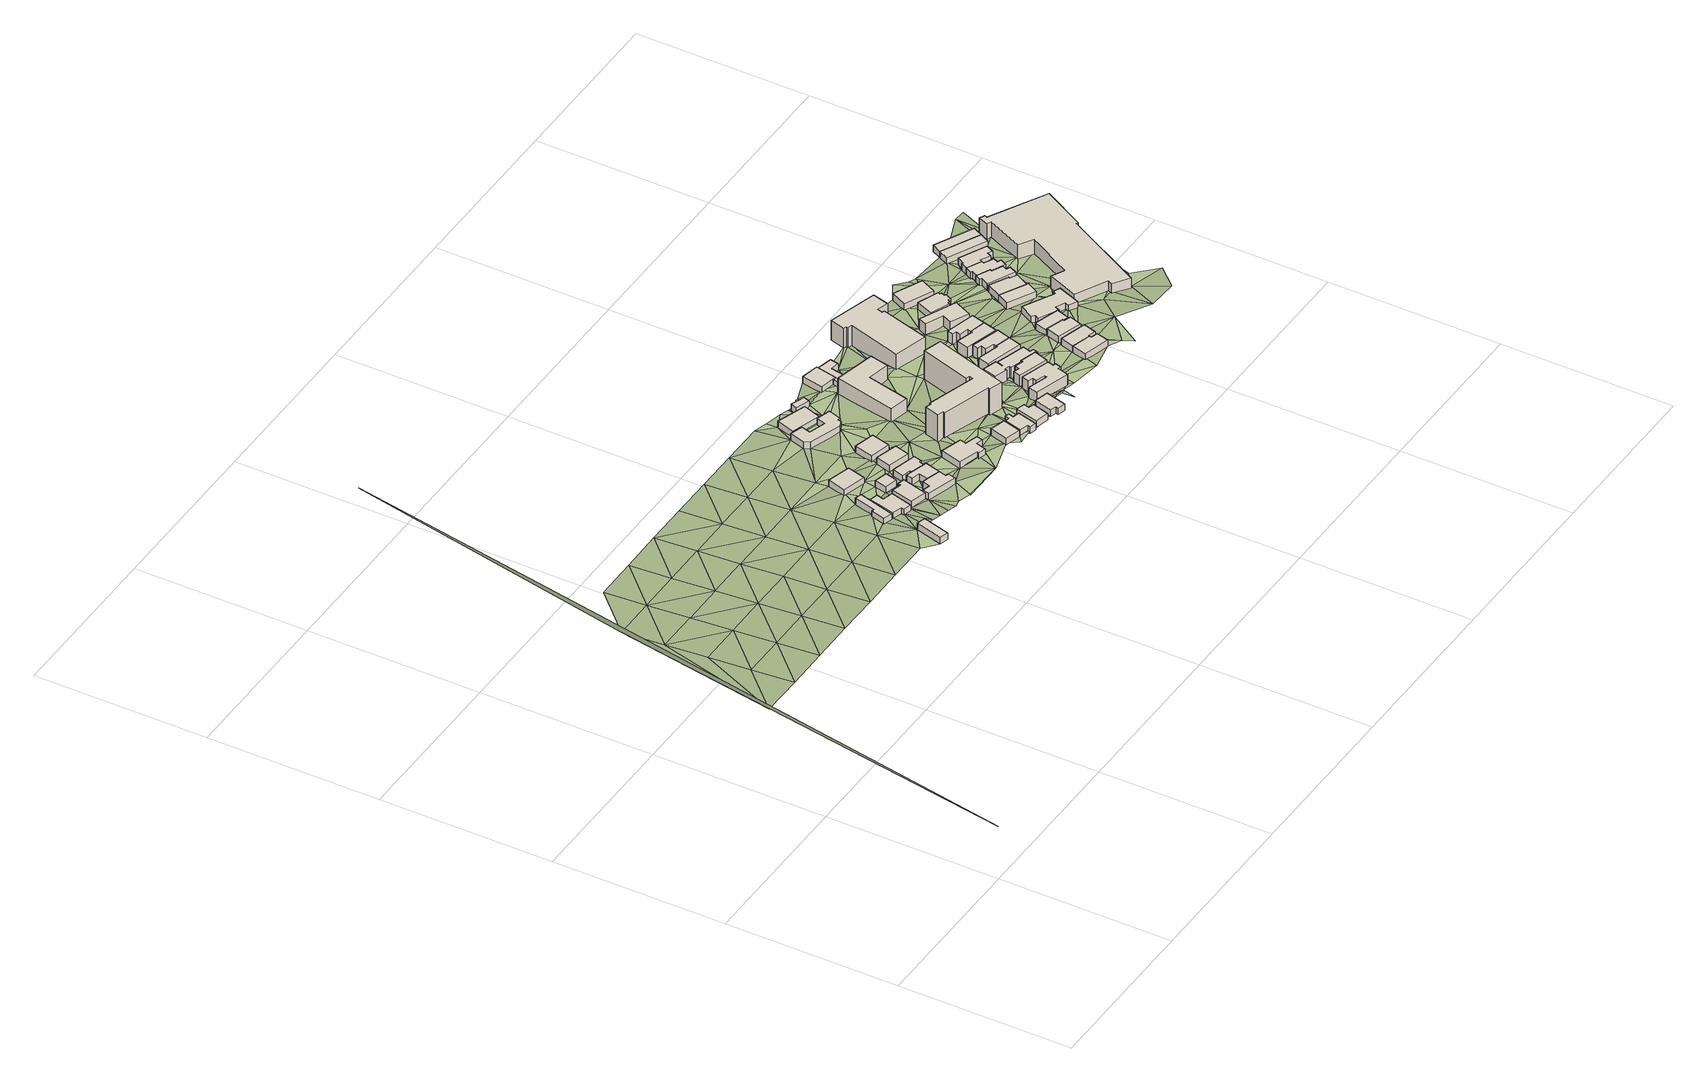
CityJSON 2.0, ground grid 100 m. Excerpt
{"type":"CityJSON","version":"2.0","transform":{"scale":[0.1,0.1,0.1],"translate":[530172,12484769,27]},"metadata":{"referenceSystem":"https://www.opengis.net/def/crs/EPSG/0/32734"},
"CityObjects":{
"building1":{"type":"Building","attributes":{"address":"9 Chamberlain Street Woodstock Cape Town","building":"house","building:levels":1,"building_height":4.1,"plus_code":"4FRW3F83+5FM","ground_height":44.56,"roof_height":48.66},"geometry":[{"type":"Solid","lod":"1","boundaries":[[[[0,1,2,3]],[[1,4,5,2]],[[4,6,7,5]],[[6,0,3,7]],[[3,2,5,7]],[[6,4,1,0]]]]}]},
"building2":{"type":"Building","attributes":{"address":"8 Chamberlain Street Woodstock Cape Town","building":"house","building:levels":1,"building_height":4.1,"plus_code":"4FRW3F83+8GJ","ground_height":41.15,"roof_height":45.25},"geometry":[{"type":"Solid","lod":"1","boundaries":[[[[8,9,10,11]],[[9,12,13,10]],[[12,14,15,13]],[[14,16,17,15]],[[16,18,19,17]],[[18,8,11,19]],[[11,10,13,15,17,19]],[[18,16,14,12,9,8]]]]}]},
"building3":{"type":"Building","attributes":{"address":"6 Chamberlain Street Salt River Cape Town","building":"house","building:levels":1,"building_height":4.1,"plus_code":"4FRW3F83+7GW","ground_height":41.15,"roof_height":45.25},"geometry":[{"type":"Solid","lod":"1","boundaries":[[[[20,21,22,23]],[[21,24,25,22]],[[24,26,27,25]],[[26,28,29,27]],[[28,30,31,29]],[[30,32,33,31]],[[32,34,35,33]],[[34,20,23,35]],[[23,22,25,27,29,31,33,35]],[[34,32,30,28,26,24,21,20]]]]}]},
"building4":{"type":"Building","attributes":{"address":"4 Chamberlain Street Salt River Cape Town","building":"house","building:levels":1,"building_height":4.1,"plus_code":"4FRW3F83+7HM","ground_height":42.84,"roof_height":46.94},"geometry":[{"type":"Solid","lod":"1","boundaries":[[[[36,37,38,39]],[[37,40,41,38]],[[40,42,43,41]],[[42,44,45,43]],[[44,46,47,45]],[[46,36,39,47]],[[39,38,41,43,45,47]],[[46,44,42,40,37,36]]]]}]},
"building5":{"type":"Building","attributes":{"address":"3 Salisbury Street Woodstock Cape Town","building":"house","building:levels":1,"building_height":4.1,"plus_code":"4FRW3F83+CH2","ground_height":39.35,"roof_height":43.45},"geometry":[{"type":"Solid","lod":"1","boundaries":[[[[48,49,50,51]],[[49,52,53,50]],[[52,54,55,53]],[[54,48,51,55]],[[51,50,53,55]],[[54,52,49,48]]]]}]},
"building6":{"type":"Building","attributes":{"building":"garage","building:levels":1,"building_height":4.1,"plus_code":"4FRW3F83+8HQ","ground_height":41.15,"roof_height":45.25},"geometry":[{"type":"Solid","lod":"1","boundaries":[[[[56,57,58,59]],[[57,60,61,58]],[[60,62,63,61]],[[62,56,59,63]],[[59,58,61,63]],[[62,60,57,56]]]]}]},
"building7":{"type":"Building","attributes":{"address":"18 The Avenue Salt River Cape Town","building":"house","building:levels":1,"building_height":4.1,"plus_code":"4FRW3F83+6JV","ground_height":42.87,"roof_height":46.97},"geometry":[{"type":"Solid","lod":"1","boundaries":[[[[64,65,66,67]],[[65,68,69,66]],[[68,70,71,69]],[[70,72,73,71]],[[72,74,75,73]],[[74,76,77,75]],[[76,78,79,77]],[[78,80,81,79]],[[80,64,67,81]],[[67,66,69,71,73,75,77,79,81]],[[80,78,76,74,72,70,68,65,64]]]]}]},
"building8":{"type":"Building","attributes":{"address":"16 The Avenue Salt River Cape Town","building":"house","building:levels":1,"building_height":4.1,"plus_code":"4FRW3F83+7MC","ground_height":42.87,"roof_height":46.97},"geometry":[{"type":"Solid","lod":"1","boundaries":[[[[64,82,83,67]],[[82,84,85,83]],[[84,86,87,85]],[[86,88,89,87]],[[88,90,91,89]],[[90,65,66,91]],[[65,64,67,66]],[[67,83,85,87,89,91,66]],[[65,90,88,86,84,82,64]]]]}]},
"building9":{"type":"Building","attributes":{"address":"14 The Avenue Salt River Cape Town","building":"house","building:levels":1,"building_height":4.1,"plus_code":"4FRW3F83+8M6","ground_height":41.22,"roof_height":45.32},"geometry":[{"type":"Solid","lod":"1","boundaries":[[[[92,93,94,95]],[[93,96,97,94]],[[96,98,99,97]],[[98,100,101,99]],[[100,102,103,101]],[[102,104,105,103]],[[104,106,107,105]],[[106,92,95,107]],[[95,94,97,99,101,103,105,107]],[[106,104,102,100,98,96,93,92]]]]}]},
"building10":{"type":"Building","attributes":{"building":"house","building:levels":1,"building_height":4.1,"plus_code":"4FRW3F83+9M3","ground_height":41.22,"roof_height":45.32},"geometry":[{"type":"Solid","lod":"1","boundaries":[[[[108,109,110,111]],[[109,112,113,110]],[[112,114,115,113]],[[114,108,111,115]],[[111,110,113,115]],[[114,112,109,108]]]]}]},
"building11":{"type":"Building","attributes":{"address":"1 Salisbury Street Woodstock Cape Town","building":"house","building:levels":1,"building_height":4.1,"plus_code":"4FRW3F83+CM5","ground_height":39.51,"roof_height":43.61},"geometry":[{"type":"Solid","lod":"1","boundaries":[[[[116,117,118,119]],[[117,120,121,118]],[[120,122,123,121]],[[122,116,119,123]],[[119,118,121,123]],[[122,120,117,116]]]]}]},
"building12":{"type":"Building","attributes":{"address":"19 The Avenue Salt River Cape Town","building":"house","building:levels":1,"building_height":4.1,"plus_code":"4FRW3F83+7Q2","ground_height":42.57,"roof_height":46.67},"geometry":[{"type":"Solid","lod":"1","boundaries":[[[[124,125,126,127]],[[125,128,129,126]],[[128,130,131,129]],[[130,132,133,131]],[[132,134,135,133]],[[134,136,137,135]],[[136,138,139,137]],[[138,140,141,139]],[[140,142,143,141]],[[142,124,127,143]],[[127,126,129,131,133,135,137,139,141,143]],[[142,140,138,136,134,132,130,128,125,124]]]]}]},
"building13":{"type":"Building","attributes":{"address":"9 Vine Road Woodstock Cape Town","building":"house","building:levels":1,"building_height":4.1,"plus_code":"4FRW3F83+GMF","ground_height":37.76,"roof_height":41.86},"geometry":[{"type":"Solid","lod":"1","boundaries":[[[[144,145,146,147]],[[145,148,149,146]],[[148,150,151,149]],[[150,152,153,151]],[[152,154,155,153]],[[154,156,157,155]],[[156,158,159,157]],[[158,160,161,159]],[[160,162,163,161]],[[162,164,165,163]],[[164,166,167,165]],[[166,144,147,167]],[[147,146,149,151,153,155,157,159,161,163,165,167]],[[166,164,162,160,158,156,154,152,150,148,145,144]]]]}]},
"building14":{"type":"Building","attributes":{"address":"7 Vine Road Woodstock Cape Town","building":"house","building:levels":1,"building_height":4.1,"plus_code":"4FRW3F83+HP6","ground_height":35.91,"roof_height":40.01},"geometry":[{"type":"Solid","lod":"1","boundaries":[[[[168,169,170,171]],[[169,172,173,170]],[[172,174,175,173]],[[174,168,171,175]],[[171,170,173,175]],[[174,172,169,168]]]]}]},
"building15":{"type":"Building","attributes":{"address":"10 Upper Chamberlain Street Salt River Cape Town","building":"house","building:levels":1,"building_height":4.1,"plus_code":"4FRW3F83+6V6","ground_height":42.57,"roof_height":46.67},"geometry":[{"type":"Solid","lod":"1","boundaries":[[[[176,177,178,179]],[[177,180,181,178]],[[180,182,183,181]],[[182,176,179,183]],[[179,178,181,183]],[[182,180,177,176]]]]}]},
"building16":{"type":"Building","attributes":{"building":"yes","building:levels":1,"building_height":4.1,"plus_code":"4FRW3F83+HQJ","ground_height":36.35,"roof_height":40.45},"geometry":[{"type":"Solid","lod":"1","boundaries":[[[[184,185,186,187]],[[185,188,189,186]],[[188,190,191,189]],[[190,184,187,191]],[[187,186,189,191]],[[190,188,185,184]]]]}]},
"building17":{"type":"Building","attributes":{"address":"8 Upper Chamberlain Street Salt River Cape Town","building":"house","building:levels":1,"building_height":4.1,"plus_code":"4FRW3F83+6W2","ground_height":41.92,"roof_height":46.02},"geometry":[{"type":"Solid","lod":"1","boundaries":[[[[192,193,194,195]],[[193,196,197,194]],[[196,198,199,197]],[[198,200,201,199]],[[200,202,203,201]],[[202,204,205,203]],[[204,206,207,205]],[[206,208,209,207]],[[208,210,211,209]],[[210,192,195,211]],[[195,194,197,199,201,203,205,207,209,211]],[[210,208,206,204,202,200,198,196,193,192]]]]}]},
"building18":{"type":"Building","attributes":{"address":"6 Upper Chamberlain Street Salt River Cape Town","building":"house","building:levels":1,"building_height":4.1,"plus_code":"4FRW3F83+5WX","ground_height":41.92,"roof_height":46.02},"geometry":[{"type":"Solid","lod":"1","boundaries":[[[[212,213,214,215]],[[213,216,217,214]],[[216,218,219,217]],[[218,220,221,219]],[[220,222,223,221]],[[222,212,215,223]],[[215,214,217,219,221,223]],[[222,220,218,216,213,212]]]]}]},
"building19":{"type":"Building","attributes":{"address":"Oakwood","building":"apartments","building:levels":6,"building:flats":"40","building_height":18.1,"plus_code":"4FRW3F83+9XM","ground_height":39.1,"roof_height":57.2},"geometry":[{"type":"Solid","lod":"1","boundaries":[[[[224,225,226,227]],[[225,228,229,226]],[[228,230,231,229]],[[230,232,233,231]],[[232,234,235,233]],[[234,236,237,235]],[[236,238,239,237]],[[238,240,241,239]],[[240,242,243,241]],[[242,244,245,243]],[[244,246,247,245]],[[246,248,249,247]],[[248,250,251,249]],[[250,224,227,251]],[[227,226,229,231,233,235,237,239,241,243,245,247,249,251]],[[250,248,246,244,242,240,238,236,234,232,230,228,225,224]]]]}]},
"building20":{"type":"Building","attributes":{"address":"Rosewood","building":"apartments","building:levels":3,"building:flats":"9","building_height":9.7,"plus_code":"4FRW3F83+FR5","ground_height":37.23,"roof_height":46.93},"geometry":[{"type":"Solid","lod":"1","boundaries":[[[[252,253,254,255]],[[253,256,257,254]],[[256,258,259,257]],[[258,260,261,259]],[[260,262,263,261]],[[262,252,255,263]],[[255,254,257,259,261,263]],[[262,260,258,256,253,252]]]]}]},
"building21":{"type":"Building","attributes":{"address":"4 Upper Chamberlain Street Salt River Cape Town","building":"house","building:levels":1,"building_height":4.1,"plus_code":"4FRW3F83+5XQ","ground_height":42.93,"roof_height":47.03},"geometry":[{"type":"Solid","lod":"1","boundaries":[[[[264,265,266,267]],[[265,268,269,266]],[[268,270,271,269]],[[270,272,273,271]],[[272,274,275,273]],[[274,264,267,275]],[[267,266,269,271,273,275]],[[274,272,270,268,265,264]]]]}]},
"building22":{"type":"Building","attributes":{"building":"house","building:levels":1,"building_height":4.1,"plus_code":"4FRW3F83+HVR","ground_height":35.91,"roof_height":40.01},"geometry":[{"type":"Solid","lod":"1","boundaries":[[[[276,277,278,279]],[[277,280,281,278]],[[280,282,283,281]],[[282,284,285,283]],[[284,286,287,285]],[[286,276,279,287]],[[279,278,281,283,285,287]],[[286,284,282,280,277,276]]]]}]},
"building23":{"type":"Building","attributes":{"building":"garage","building:levels":1,"building_height":4.1,"plus_code":"4FRW3F83+HVH","ground_height":35.42,"roof_height":39.52},"geometry":[{"type":"Solid","lod":"1","boundaries":[[[[288,289,290,291]],[[289,292,293,290]],[[292,294,295,293]],[[294,296,297,295]],[[296,298,299,297]],[[298,300,301,299]],[[300,302,303,301]],[[302,288,291,303]],[[291,290,293,295,297,299,301,303]],[[302,300,298,296,294,292,289,288]]]]}]},
"building24":{"type":"Building","attributes":{"address":"36 Hares Avenue Salt River Cape Town","building":"house","building:levels":2,"building_height":6.9,"plus_code":"4FRW3F84+63G","ground_height":40.76,"roof_height":47.66},"geometry":[{"type":"Solid","lod":"1","boundaries":[[[[304,305,306,307]],[[305,308,309,306]],[[308,310,311,309]],[[310,312,313,311]],[[312,314,315,313]],[[314,316,317,315]],[[316,318,319,317]],[[318,320,321,319]],[[320,322,323,321]],[[322,324,325,323]],[[324,326,327,325]],[[326,328,329,327]],[[328,330,331,329]],[[330,304,307,331]],[[307,306,309,311,313,315,317,319,321,323,325,327,329,331]],[[330,328,326,324,322,320,318,316,314,312,310,308,305,304]]]]}]},
"building25":{"type":"Building","attributes":{"address":"34 Hares Avenue Salt River Cape Town","building":"house","building:levels":2,"building_height":6.9,"plus_code":"4FRW3F84+738","ground_height":40.76,"roof_height":47.66},"geometry":[{"type":"Solid","lod":"1","boundaries":[[[[332,333,334,335]],[[333,336,337,334]],[[336,338,339,337]],[[338,340,341,339]],[[340,342,343,341]],[[342,344,345,343]],[[344,346,347,345]],[[346,332,335,347]],[[335,334,337,339,341,343,345,347]],[[346,344,342,340,338,336,333,332]]]]}]},
"building26":{"type":"Building","attributes":{"address":"32 Hares Avenue Salt River Cape Town","building":"house","building:levels":2,"building_height":6.9,"plus_code":"4FRW3F84+73W","ground_height":39.78,"roof_height":46.68},"geometry":[{"type":"Solid","lod":"1","boundaries":[[[[348,349,350,351]],[[349,352,353,350]],[[352,354,355,353]],[[354,356,357,355]],[[356,358,359,357]],[[358,360,361,359]],[[360,362,363,361]],[[362,364,365,363]],[[364,366,367,365]],[[366,368,369,367]],[[368,370,371,369]],[[370,372,373,371]],[[372,374,375,373]],[[374,376,377,375]],[[376,378,379,377]],[[378,348,351,379]],[[351,350,353,355,357,359,361,363,365,367,369,371,373,375,377,379]],[[378,376,374,372,370,368,366,364,362,360,358,356,354,352,349,348]]]]}]},
"building27":{"type":"Building","attributes":{"address":"30 Hares Avenue Salt River Cape Town","building":"house","building:levels":2,"building_height":6.9,"plus_code":"4FRW3F84+83Q","ground_height":39.64,"roof_height":46.54},"geometry":[{"type":"Solid","lod":"1","boundaries":[[[[380,381,382,383]],[[381,384,385,382]],[[384,386,387,385]],[[386,388,389,387]],[[388,390,391,389]],[[390,380,383,391]],[[383,382,385,387,389,391]],[[390,388,386,384,381,380]]]]}]},
"building28":{"type":"Building","attributes":{"address":"Beechwood","building":"apartments","building:levels":4,"building:flats":"48","building_height":12.5,"plus_code":"4FRW3F84+G2G","ground_height":35.02,"roof_height":47.52},"geometry":[{"type":"Solid","lod":"1","boundaries":[[[[392,393,394,395]],[[393,396,397,394]],[[396,398,399,397]],[[398,400,401,399]],[[400,402,403,401]],[[402,404,405,403]],[[404,406,407,405]],[[406,408,409,407]],[[408,410,411,409]],[[410,412,413,411]],[[412,414,415,413]],[[414,392,395,415]],[[395,394,397,399,401,403,405,407,409,411,413,415]],[[414,412,410,408,406,404,402,400,398,396,393,392]]]]}]},
"building29":{"type":"Building","attributes":{"address":"28 Hares Avenue Salt River Cape Town","building":"house","building:levels":2,"building_height":6.9,"plus_code":"4FRW3F84+947","ground_height":39.64,"roof_height":46.54},"geometry":[{"type":"Solid","lod":"1","boundaries":[[[[380,416,417,383]],[[416,418,419,417]],[[418,420,421,419]],[[420,422,423,421]],[[422,424,425,423]],[[424,426,427,425]],[[426,381,382,427]],[[381,380,383,382]],[[383,417,419,421,423,425,427,382]],[[381,426,424,422,420,418,416,380]]]]}]},
"building30":{"type":"Building","attributes":{"address":"26 Hares Avenue Salt River Cape Town","building":"house","building:levels":2,"building_height":6.9,"plus_code":"4FRW3F84+94W","ground_height":38.38,"roof_height":45.28},"geometry":[{"type":"Solid","lod":"1","boundaries":[[[[428,429,430,431]],[[429,432,433,430]],[[432,434,435,433]],[[434,436,437,435]],[[436,438,439,437]],[[438,428,431,439]],[[431,430,433,435,437,439]],[[438,436,434,432,429,428]]]]}]},
"building31":{"type":"Building","attributes":{"address":"24 Hares Avenue Salt River Cape Town","building":"house","building:levels":2,"building_height":6.9,"plus_code":"4FRW3F84+C4H","ground_height":38.38,"roof_height":45.28},"geometry":[{"type":"Solid","lod":"1","boundaries":[[[[428,440,441,431]],[[440,442,443,441]],[[442,444,445,443]],[[444,446,447,445]],[[446,448,449,447]],[[448,450,451,449]],[[450,429,430,451]],[[429,428,431,430]],[[431,441,443,445,447,449,451,430]],[[429,450,448,446,444,442,440,428]]]]}]},
"building32":{"type":"Building","attributes":{"address":"35 Hares Avenue Salt River Cape Town","building":"house","building:levels":1,"building_height":4.1,"plus_code":"4FRW3F84+664","ground_height":39.85,"roof_height":43.95},"geometry":[{"type":"Solid","lod":"1","boundaries":[[[[452,453,454,455]],[[453,456,457,454]],[[456,458,459,457]],[[458,460,461,459]],[[460,462,463,461]],[[462,452,455,463]],[[455,454,457,459,461,463]],[[462,460,458,456,453,452]]]]}]},
"building33":{"type":"Building","attributes":{"address":"33 Hares Avenue Salt River Cape Town","building":"house","building:levels":1,"building_height":4.1,"plus_code":"4FRW3F84+66Q","ground_height":39.85,"roof_height":43.95},"geometry":[{"type":"Solid","lod":"1","boundaries":[[[[453,452,455,454]],[[452,464,465,455]],[[464,466,467,465]],[[466,468,469,467]],[[468,470,471,469]],[[470,453,454,471]],[[454,455,465,467,469,471]],[[470,468,466,464,452,453]]]]}]},
"building34":{"type":"Building","attributes":{"address":"22 Hares Avenue Salt River Cape Town","building":"house","building:levels":2,"building_height":6.9,"plus_code":"4FRW3F84+F58","ground_height":36.74,"roof_height":43.64},"geometry":[{"type":"Solid","lod":"1","boundaries":[[[[472,473,474,475]],[[473,476,477,474]],[[476,478,479,477]],[[478,480,481,479]],[[480,482,483,481]],[[482,472,475,483]],[[475,474,477,479,481,483]],[[482,480,478,476,473,472]]]]}]},
"building35":{"type":"Building","attributes":{"address":"31 Hares Avenue Salt River Cape Town","building":"house","building:levels":1,"building_height":4.1,"plus_code":"4FRW3F84+776","ground_height":39.85,"roof_height":43.95},"geometry":[{"type":"Solid","lod":"1","boundaries":[[[[484,485,486,487]],[[485,488,489,486]],[[488,490,491,489]],[[490,492,493,491]],[[492,494,495,493]],[[494,484,487,495]],[[487,486,489,491,493,495]],[[494,492,490,488,485,484]]]]}]},
"building36":{"type":"Building","attributes":{"address":"29 Hares Avenue Salt River Cape Town","building":"house","building:levels":1,"building_height":4.1,"plus_code":"4FRW3F84+873","ground_height":38.68,"roof_height":42.78},"geometry":[{"type":"Solid","lod":"1","boundaries":[[[[496,497,498,499]],[[497,500,501,498]],[[500,502,503,501]],[[502,504,505,503]],[[504,506,507,505]],[[506,496,499,507]],[[499,498,501,503,505,507]],[[506,504,502,500,497,496]]]]}]},
"building37":{"type":"Building","attributes":{"address":"20 Hares Avenue Salt River Cape Town","building":"house","building:levels":1,"building_height":4.1,"plus_code":"4FRW3F84+G66","ground_height":37.41,"roof_height":41.51},"geometry":[{"type":"Solid","lod":"1","boundaries":[[[[508,509,510,511]],[[509,512,513,510]],[[512,514,515,513]],[[514,516,517,515]],[[516,518,519,517]],[[518,520,521,519]],[[520,522,523,521]],[[522,524,525,523]],[[524,526,527,525]],[[526,528,529,527]],[[528,530,531,529]],[[530,508,511,531]],[[511,510,513,515,517,519,521,523,525,527,529,531]],[[530,528,526,524,522,520,518,516,514,512,509,508]]]]}]},
"building38":{"type":"Building","attributes":{"address":"19 Hares Avenue Salt River Cape Town","building":"house","building:levels":1,"building_height":4.1,"plus_code":"4FRW3F84+H67","ground_height":36.09,"roof_height":40.19},"geometry":[{"type":"Solid","lod":"1","boundaries":[[[[532,533,534,535]],[[533,536,537,534]],[[536,538,539,537]],[[538,532,535,539]],[[535,534,537,539]],[[538,536,533,532]]]]}]},
"building39":{"type":"Building","attributes":{"address":"27B Hares Avenue Salt River Cape Town","building":"commercial","building:levels":1,"building_height":4.1,"plus_code":"4FRW3F84+88M","ground_height":37.79,"roof_height":41.89},"geometry":[{"type":"Solid","lod":"1","boundaries":[[[[540,541,542,543]],[[541,544,545,542]],[[544,546,547,545]],[[546,548,549,547]],[[548,550,551,549]],[[550,552,553,551]],[[552,554,555,553]],[[554,556,557,555]],[[556,558,559,557]],[[558,560,561,559]],[[560,562,563,561]],[[562,540,543,563]],[[543,542,545,547,549,551,553,555,557,559,561,563]],[[562,560,558,556,554,552,550,548,546,544,541,540]]]]}]},
"building40":{"type":"Building","attributes":{"address":"27A Hares Avenue Salt River Cape Town","building":"house","building:levels":1,"building_height":4.1,"plus_code":"4FRW3F84+98V","ground_height":36.45,"roof_height":40.55},"geometry":[{"type":"Solid","lod":"1","boundaries":[[[[564,565,566,567]],[[565,568,569,566]],[[568,570,571,569]],[[570,572,573,571]],[[572,564,567,573]],[[567,566,569,571,573]],[[572,570,568,565,564]]]]}]},
"building41":{"type":"Building","attributes":{"address":"27 Hares Avenue Salt River Cape Town","building":"house","building:levels":1,"building_height":4.1,"plus_code":"4FRW3F84+C8G","ground_height":36.45,"roof_height":40.55},"geometry":[{"type":"Solid","lod":"1","boundaries":[[[[564,572,573,567]],[[572,574,575,573]],[[574,576,577,575]],[[576,578,579,577]],[[578,580,581,579]],[[580,564,567,581]],[[567,573,575,577,579,581]],[[580,578,576,574,572,564]]]]}]},
"building42":{"type":"Building","attributes":{"address":"25 Hares Avenue Salt River Cape Town","building":"house","building:levels":1,"building_height":4.1,"plus_code":"4FRW3F84+F92","ground_height":36.35,"roof_height":40.45},"geometry":[{"type":"Solid","lod":"1","boundaries":[[[[582,583,584,585]],[[583,586,587,584]],[[586,588,589,587]],[[588,590,591,589]],[[590,592,593,591]],[[592,594,595,593]],[[594,596,597,595]],[[596,598,599,597]],[[598,600,601,599]],[[600,602,603,601]],[[602,582,585,603]],[[585,584,587,589,591,593,595,597,599,601,603]],[[602,600,598,596,594,592,590,588,586,583,582]]]]}]},
"building43":{"type":"Building","attributes":{"address":"23 Hares Avenue Salt River Cape Town","building":"house","building:levels":1,"building_height":4.1,"plus_code":"4FRW3F84+F9V","ground_height":35.46,"roof_height":39.56},"geometry":[{"type":"Solid","lod":"1","boundaries":[[[[604,605,606,607]],[[605,608,609,606]],[[608,610,611,609]],[[610,612,613,611]],[[612,614,615,613]],[[614,616,617,615]],[[616,618,619,617]],[[618,620,621,619]],[[620,622,623,621]],[[622,624,625,623]],[[624,604,607,625]],[[607,606,609,611,613,615,617,619,621,623,625]],[[624,622,620,618,616,614,612,610,608,605,604]]]]}]},
"building44":{"type":"Building","attributes":{"address":"21 Hares Avenue Salt River Cape Town","building":"house","building:levels":1,"building_height":4.1,"plus_code":"4FRW3F84+G9H","ground_height":35.46,"roof_height":39.56},"geometry":[{"type":"Solid","lod":"1","boundaries":[[[[620,618,619,621]],[[618,626,627,619]],[[626,628,629,627]],[[628,630,631,629]],[[630,632,633,631]],[[632,634,635,633]],[[634,636,637,635]],[[636,638,639,637]],[[638,640,641,639]],[[640,620,621,641]],[[621,619,627,629,631,633,635,637,639,641]],[[640,638,636,634,632,630,628,626,618,620]]]]}]},
"building45":{"type":"Building","attributes":{"address":"19B Hares Avenue Salt River Cape Town","building":"house","building:levels":1,"building_height":4.1,"plus_code":"4FRW3F84+HC3","ground_height":34.45,"roof_height":38.55},"geometry":[{"type":"Solid","lod":"1","boundaries":[[[[642,643,644,645]],[[643,646,647,644]],[[646,648,649,647]],[[648,642,645,649]],[[645,644,647,649]],[[648,646,643,642]]]]}]},
"building46":{"type":"Building","attributes":{"address":"19A Hares Avenue Salt River Cape Town","building":"house","building:levels":1,"building_height":4.1,"plus_code":"4FRW3F84+HCG","ground_height":34.45,"roof_height":38.55},"geometry":[{"type":"Solid","lod":"1","boundaries":[[[[642,650,651,645]],[[650,652,653,651]],[[652,643,644,653]],[[643,642,645,644]],[[645,651,653,644]],[[643,652,650,642]]]]}]},
"building47":{"type":"Building","attributes":{"address":"Queens Park Studios 24 Queens Park Road Salt River Cape Town","building":"industrial","building:levels":3,"building_height":9.7,"plus_code":"4FRW3F84+9GC","ground_height":34.61,"roof_height":44.31},"geometry":[{"type":"Solid","lod":"1","boundaries":[[[[654,655,656,657]],[[655,658,659,656]],[[658,660,661,659]],[[660,662,663,661]],[[662,664,665,663]],[[664,666,667,665]],[[666,668,669,667]],[[668,670,671,669]],[[670,672,673,671]],[[672,674,675,673]],[[674,676,677,675]],[[676,678,679,677]],[[678,680,681,679]],[[680,682,683,681]],[[682,684,685,683]],[[684,654,657,685]],[[657,656,659,661,663,665,667,669,671,673,675,677,679,681,683,685]],[[684,682,680,678,676,674,672,670,668,666,664,662,660,658,655,654]]]]}]},
"terrain1":{"type":"TINRelief","geometry":[{"type":"CompositeSurface","lod":"1","boundaries":[[[686,687,688]],[[687,686,689]],[[690,687,689]],[[690,691,687]],[[692,686,688]],[[693,691,694]],[[692,688,695]],[[696,689,686]],[[689,696,690]],[[686,692,696]],[[691,690,697]],[[690,696,698]],[[692,695,699]],[[690,698,697]],[[699,695,700]],[[696,692,701]],[[702,691,697]],[[701,698,696]],[[699,701,692]],[[703,697,698]],[[703,698,701]],[[704,699,700]],[[702,697,705]],[[703,706,697]],[[704,700,707]],[[708,701,699]],[[705,697,706]],[[704,708,699]],[[709,703,701]],[[709,701,708]],[[710,706,703]],[[704,707,711]],[[703,709,710]],[[712,705,706]],[[711,707,713]],[[708,704,714]],[[712,706,710]],[[708,714,709]],[[711,714,704]],[[709,715,710]],[[715,709,714]],[[716,711,713]],[[710,717,712]],[[717,710,715]],[[716,713,718]],[[719,714,711]],[[720,712,717]],[[716,719,711]],[[715,714,721]],[[718,4,1]],[[718,1,716]],[[721,714,719]],[[722,717,715]],[[723,716,1]],[[716,724,719]],[[722,715,721]],[[723,724,716]],[[720,717,725]],[[723,1,726]],[[727,1,0]],[[727,726,1]],[[719,724,12]],[[725,717,722]],[[0,728,727]],[[729,721,719]],[[726,727,730]],[[724,731,12]],[[726,730,26]],[[727,732,730]],[[727,728,733]],[[733,728,734]],[[719,12,729]],[[726,26,9]],[[734,46,733]],[[74,46,734]],[[74,734,735]],[[9,26,24]],[[736,722,721]],[[46,737,733]],[[738,12,9]],[[729,52,721]],[[12,738,729]],[[24,739,737]],[[9,24,738]],[[46,44,737]],[[740,721,52]],[[74,735,741]],[[24,737,44]],[[74,36,46]],[[44,57,24]],[[742,74,741]],[[736,721,740]],[[24,56,738]],[[725,722,743]],[[36,74,72]],[[56,24,57]],[[744,729,738]],[[57,44,40]],[[42,40,44]],[[36,72,745]],[[738,56,744]],[[742,746,74]],[[747,57,40]],[[68,72,70]],[[743,722,736]],[[745,72,88]],[[68,88,72]],[[40,745,747]],[[746,742,748]],[[740,52,749]],[[56,750,744]],[[747,745,86]],[[745,88,86]],[[68,90,88]],[[751,747,86]],[[90,68,65]],[[750,747,100]],[[100,747,751]],[[751,86,752]],[[750,753,744]],[[748,754,755]],[[86,84,752]],[[756,740,749]],[[156,736,740]],[[749,744,109]],[[750,100,112]],[[80,78,64]],[[755,746,748]],[[112,753,750]],[[109,744,753]],[[757,78,746]],[[64,78,757]],[[753,112,109]],[[158,740,756]],[[100,98,112]],[[758,749,109]],[[154,743,736]],[[158,156,740]],[[758,756,749]],[[757,82,64]],[[746,755,757]],[[82,759,760]],[[114,112,98]],[[154,736,156]],[[82,761,759]],[[109,762,758]],[[82,757,761]],[[117,756,758]],[[759,761,98]],[[763,757,755]],[[764,743,154]],[[762,765,758]],[[766,757,763]],[[98,767,114]],[[768,756,117]],[[768,158,756]],[[767,98,761]],[[763,755,769]],[[114,767,762]],[[767,765,762]],[[154,152,770]],[[769,755,771]],[[768,117,772]],[[765,767,772]],[[154,770,169]],[[169,764,154]],[[767,761,773]],[[773,761,774]],[[150,775,152]],[[136,776,769]],[[764,169,777]],[[774,778,138]],[[779,770,152]],[[136,769,771]],[[768,772,780]],[[781,152,775]],[[782,773,774]],[[773,783,767]],[[772,767,784]],[[779,152,781]],[[768,780,785]],[[777,169,786]],[[782,787,773]],[[138,136,180]],[[780,772,784]],[[774,138,788]],[[136,771,180]],[[785,780,789]],[[782,774,788]],[[790,785,789]],[[783,784,767]],[[786,169,188]],[[791,792,771]],[[781,793,779]],[[780,784,789]],[[188,169,794]],[[180,788,138]],[[795,796,783]],[[793,797,779]],[[783,796,784]],[[794,779,797]],[[798,786,188]],[[799,792,791]],[[798,188,185]],[[177,788,180]],[[792,799,800]],[[177,792,800]],[[794,797,801]],[[801,188,794]],[[802,782,788]],[[803,784,796]],[[799,804,800]],[[798,185,805]],[[789,806,793]],[[800,807,177]],[[789,784,806]],[[177,808,788]],[[793,806,797]],[[809,803,796]],[[185,184,805]],[[177,807,808]],[[806,801,797]],[[807,810,808]],[[788,808,811]],[[809,796,812]],[[813,805,184]],[[813,814,805]],[[815,816,817]],[[788,811,802]],[[801,818,184]],[[817,816,819]],[[196,820,815]],[[808,196,811]],[[813,184,818]],[[815,817,218]],[[796,821,812]],[[218,196,815]],[[801,806,818]],[[811,196,822]],[[218,822,196]],[[284,813,818]],[[823,819,824]],[[809,224,803]],[[822,218,216]],[[824,270,268]],[[825,818,806]],[[216,826,823]],[[823,824,268]],[[827,812,821]],[[809,812,224]],[[268,216,823]],[[216,828,822]],[[803,829,830]],[[825,831,818]],[[806,832,825]],[[268,833,216]],[[828,216,834]],[[834,216,833]],[[829,803,835]],[[822,828,836]],[[268,265,833]],[[803,224,835]],[[265,264,837]],[[806,252,832]],[[828,834,316]],[[833,265,838]],[[836,366,822]],[[300,839,832]],[[836,828,344]],[[837,838,265]],[[316,344,828]],[[302,282,280]],[[318,834,322]],[[300,832,252]],[[318,316,834]],[[250,822,366]],[[837,840,838]],[[322,834,326]],[[318,322,320]],[[829,835,841]],[[252,829,841]],[[840,842,838]],[[838,843,833]],[[344,342,836]],[[250,835,224]],[[844,300,252]],[[324,322,326]],[[845,836,342]],[[844,252,841]],[[342,846,845]],[[314,344,316]],[[338,342,340]],[[843,838,847]],[[845,848,849]],[[300,850,302]],[[846,342,338]],[[845,846,848]],[[364,851,366]],[[852,250,366]],[[851,852,366]],[[841,835,853]],[[300,844,854]],[[358,855,856]],[[853,835,250]],[[333,846,338]],[[358,364,855]],[[857,843,847]],[[844,841,858]],[[857,859,843]],[[344,314,346]],[[336,333,338]],[[300,854,850]],[[250,852,860]],[[310,314,312]],[[364,390,851]],[[844,858,854]],[[314,310,346]],[[861,852,862]],[[863,857,847]],[[358,390,364]],[[862,852,864]],[[852,861,860]],[[853,250,865]],[[250,860,434]],[[865,250,434]],[[862,866,861]],[[850,854,867]],[[857,868,310]],[[864,866,862]],[[869,861,866]],[[870,860,861]],[[871,332,346]],[[358,872,390]],[[346,310,873]],[[874,866,864]],[[875,866,874]],[[863,868,857]],[[871,346,873]],[[876,872,877]],[[865,442,853]],[[444,865,434]],[[872,876,390]],[[860,870,878]],[[868,879,310]],[[871,873,876]],[[873,310,879]],[[444,434,448]],[[442,865,444]],[[390,876,873]],[[448,434,880]],[[476,853,442]],[[444,448,446]],[[853,476,881]],[[416,878,870]],[[448,880,882]],[[882,883,448]],[[884,868,863]],[[390,885,380]],[[390,873,885]],[[886,476,442]],[[887,416,380]],[[873,879,888]],[[881,410,889]],[[881,476,473]],[[416,887,878]],[[890,873,888]],[[410,881,891]],[[887,380,885]],[[442,892,886]],[[881,473,891]],[[893,878,887]],[[890,885,873]],[[894,476,886]],[[892,895,886]],[[490,890,888]],[[891,473,896]],[[506,887,885]],[[897,886,895]],[[898,452,899]],[[452,466,464]],[[509,473,512]],[[900,898,884]],[[898,466,452]],[[892,897,895]],[[473,901,512]],[[896,414,891]],[[902,893,887]],[[888,468,490]],[[898,900,466]],[[887,506,903]],[[896,473,509]],[[904,892,893]],[[903,902,887]],[[897,892,904]],[[514,512,901]],[[896,533,414]],[[903,506,905]],[[906,490,468]],[[907,466,900]],[[484,494,492]],[[908,907,900]],[[492,490,906]],[[909,910,484]],[[468,466,907]],[[905,506,504]],[[903,905,911]],[[902,904,893]],[[909,484,492]],[[514,901,518]],[[906,909,492]],[[518,516,514]],[[912,896,509]],[[907,906,468]],[[901,897,913]],[[522,518,901]],[[520,518,522]],[[504,914,905]],[[909,906,915]],[[897,904,913]],[[504,909,914]],[[509,508,912]],[[901,913,522]],[[914,909,915]],[[526,524,528]],[[508,530,528]],[[916,906,907]],[[912,508,528]],[[906,916,915]],[[917,914,915]],[[915,918,917]],[[533,919,920]],[[921,904,902]],[[524,522,922]],[[524,923,528]],[[924,913,904]],[[522,913,925]],[[923,912,528]],[[925,926,522]],[[921,902,562]],[[913,924,925]],[[912,923,919]],[[916,907,927]],[[522,926,922]],[[920,919,928]],[[524,922,923]],[[929,927,907]],[[930,916,927]],[[916,930,558]],[[928,919,931]],[[931,919,923]],[[560,921,562]],[[932,922,926]],[[578,926,925]],[[922,586,923]],[[560,933,921]],[[933,558,930]],[[934,930,927]],[[933,560,558]],[[923,586,935]],[[933,570,921]],[[927,929,936]],[[935,620,923]],[[572,570,574]],[[937,586,583]],[[926,578,938]],[[931,923,939]],[[935,586,937]],[[936,934,927]],[[574,570,933]],[[923,620,640]],[[578,576,574]],[[940,936,929]],[[578,574,938]],[[939,923,640]],[[933,941,574]],[[942,943,944]],[[929,945,940]],[[574,941,938]],[[941,933,946]],[[939,643,931]],[[938,941,947]],[[948,947,944]],[[942,944,949]],[[638,636,640]],[[944,947,949]],[[636,939,640]],[[947,941,949]],[[614,618,616]],[[618,628,626]],[[950,951,614]],[[628,618,614]],[[949,941,952]],[[953,941,946]],[[952,951,949]],[[954,940,945]],[[632,614,951]],[[939,636,955]],[[628,614,632]],[[628,632,630]],[[954,956,940]],[[952,632,951]],[[952,941,953]],[[955,636,634]],[[632,952,955]],[[632,955,634]],[[956,957,940]],[[958,955,952]],[[959,652,960]],[[955,961,962]],[[955,958,961]],[[962,961,963]],[[962,963,960]],[[964,959,960]],[[964,960,963]],[[964,963,965]],[[964,965,966]],[[967,965,968]]]}]}
},
"vertices":[
[2104,1649,176],[2055,1662,176],[2055,1662,217],[2104,1649,217],[2011,1504,176],[2011,1504,217],[2061,1490,176],[2061,1490,217],
[2092,1832,141],[2151,2044,141],[2151,2044,182],[2092,1832,182],[2112,2054,141],[2112,2054,182],[2076,1927,141],[2076,1927,182],[2063,1931,141],[2063,1931,182],[2039,1848,141],[2039,1848,182],
[2236,1914,141],[2174,1930,141],[2174,1930,182],[2236,1914,182],[2186,1972,141],[2186,1972,182],[2140,1984,141],[2140,1984,182],[2100,1832,141],[2100,1832,182],[2157,1816,141],[2157,1816,182],[2152,1799,141],[2152,1799,182],[2201,1786,141],[2201,1786,182],
[2305,1762,158],[2343,1908,158],[2343,1908,199],[2305,1762,199],[2302,1918,158],[2302,1918,199],[2298,1900,158],[2298,1900,199],[2240,1915,158],[2240,1915,199],[2207,1787,158],[2207,1787,199],
[2295,2109,124],[2324,2216,124],[2324,2216,165],[2295,2109,165],[2189,2253,124],[2189,2253,165],[2160,2146,124],[2160,2146,165],
[2284,2039,141],[2266,1969,141],[2266,1969,182],[2284,2039,182],[2341,1950,141],[2341,1950,182],[2359,2020,141],[2359,2020,182],
[2489,1787,159],[2407,1810,159],[2407,1810,200],[2489,1787,200],[2375,1818,159],[2375,1818,200],[2362,1771,159],[2362,1771,200],[2317,1783,159],[2317,1783,200],[2306,1742,159],[2306,1742,200],[2483,1693,159],[2483,1693,200],[2495,1738,159],[2495,1738,200],[2477,1743,159],[2477,1743,200],
[2513,1878,159],[2513,1878,200],[2430,1901,159],[2430,1901,200],[2381,1915,159],[2381,1915,200],[2371,1875,159],[2371,1875,200],[2420,1864,159],[2420,1864,200],
[2513,1878,142],[2525,1923,142],[2525,1923,183],[2513,1878,183],[2537,1921,142],[2537,1921,183],[2550,1968,142],[2550,1968,183],[2404,2005,142],[2404,2005,183],[2385,1938,142],[2385,1938,183],[2434,1927,142],[2434,1927,183],[2430,1901,142],[2430,1901,183],
[2576,2090,142],[2447,2126,142],[2447,2126,183],[2576,2090,183],[2423,2040,142],[2423,2040,183],[2552,2003,142],[2552,2003,183],
[2613,2245,125],[2493,2275,125],[2493,2275,166],[2613,2245,166],[2465,2164,125],[2465,2164,166],[2585,2135,125],[2585,2135,166],
[2643,1862,156],[2607,1739,156],[2607,1739,197],[2643,1862,197],[2724,1705,156],[2724,1705,197],[2720,1693,156],[2720,1693,197],[2764,1681,156],[2764,1681,197],[2782,1742,156],[2782,1742,197],[2820,1731,156],[2820,1731,197],[2831,1768,156],[2831,1768,197],[2756,1790,156],[2756,1790,197],[2766,1826,156],[2766,1826,197],
[2691,2540,108],[2609,2564,108],[2609,2564,149],[2691,2540,149],[2592,2511,108],[2592,2511,149],[2494,2541,108],[2494,2541,149],[2510,2594,108],[2510,2594,149],[2436,2617,108],[2436,2617,149],[2409,2528,108],[2409,2528,149],[2427,2494,108],[2427,2494,149],[2613,2433,108],[2613,2433,149],[2647,2447,108],[2647,2447,149],[2653,2467,108],[2653,2467,149],[2668,2463,108],[2668,2463,149],
[2683,2678,89],[2512,2734,89],[2512,2734,130],[2683,2678,130],[2477,2628,89],[2477,2628,130],[2648,2573,89],[2648,2573,130],
[2980,1609,156],[3009,1715,156],[3009,1715,197],[2980,1609,197],[2920,1739,156],[2920,1739,197],[2891,1633,156],[2891,1633,197],
[2739,2715,94],[2660,2743,94],[2660,2743,135],[2739,2715,135],[2646,2705,94],[2646,2705,135],[2725,2677,94],[2725,2677,135],
[3107,1686,149],[3068,1696,149],[3068,1696,190],[3107,1686,190],[3076,1727,149],[3076,1727,190],[3052,1733,149],[3052,1733,190],[3046,1708,149],[3046,1708,190],[3021,1715,149],[3021,1715,190],[2993,1612,149],[2993,1612,190],[3044,1598,149],[3044,1598,190],[3039,1580,149],[3039,1580,190],[3076,1570,149],[3076,1570,190],
[3205,1658,149],[3172,1667,149],[3172,1667,190],[3205,1658,190],[3181,1699,149],[3181,1699,190],[3132,1713,149],[3132,1713,190],[3095,1580,149],[3095,1580,190],[3176,1558,149],[3176,1558,190],
[3184,2277,121],[3094,1983,121],[3094,1983,302],[3184,2277,302],[3116,1977,121],[3116,1977,302],[3110,1956,121],[3110,1956,302],[2831,2041,121],[2831,2041,302],[2827,2033,121],[2827,2033,302],[2792,2043,121],[2792,2043,302],[2766,1957,121],[2766,1957,302],[2801,1946,121],[2801,1946,302],[2798,1936,121],[2798,1936,302],[3082,1850,121],[3082,1850,302],[3079,1837,121],[3079,1837,302],[3157,1813,121],[3157,1813,302],[3289,2246,121],[3289,2246,302],
[3125,2551,102],[2887,2605,102],[2887,2605,199],[3125,2551,199],[2806,2250,102],[2806,2250,199],[2916,2225,102],[2916,2225,199],[2973,2472,102],[2973,2472,199],[3101,2443,102],[3101,2443,199],
[3274,1517,159],[3307,1639,159],[3307,1639,200],[3274,1517,200],[3227,1660,159],[3227,1660,200],[3199,1554,159],[3199,1554,200],[3233,1545,159],[3233,1545,200],[3229,1529,159],[3229,1529,200],
[2946,2667,89],[2963,2663,89],[2963,2663,130],[2946,2667,130],[2988,2781,89],[2988,2781,130],[2989,2787,89],[2989,2787,130],[2886,2808,89],[2886,2808,130],[2860,2684,89],[2860,2684,130],
[2988,2781,84],[2963,2663,84],[2963,2663,125],[2988,2781,125],[2946,2667,84],[2946,2667,125],[2938,2633,84],[2938,2633,125],[3001,2620,84],[3001,2620,125],[3020,2717,84],[3020,2717,125],[3070,2710,84],[3070,2710,125],[3080,2759,84],[3080,2759,125],
[3482,1622,138],[3501,1686,138],[3501,1686,207],[3482,1622,207],[3516,1681,138],[3516,1681,207],[3527,1717,138],[3527,1717,207],[3510,1722,138],[3510,1722,207],[3520,1757,138],[3520,1757,207],[3349,1808,138],[3349,1808,207],[3336,1765,138],[3336,1765,207],[3366,1756,138],[3366,1756,207],[3359,1731,138],[3359,1731,207],[3414,1715,138],[3414,1715,207],[3411,1702,138],[3411,1702,207],[3294,1737,138],[3294,1737,207],[3278,1683,138],[3278,1683,207],
[3556,1853,138],[3461,1880,138],[3461,1880,207],[3556,1853,207],[3458,1868,138],[3458,1868,207],[3407,1883,138],[3407,1883,207],[3399,1857,138],[3399,1857,207],[3367,1866,138],[3367,1866,207],[3354,1824,138],[3354,1824,207],[3530,1770,138],[3530,1770,207],
[3556,1853,128],[3573,1847,128],[3573,1847,197],[3556,1853,197],[3582,1878,128],[3582,1878,197],[3560,1885,128],[3560,1885,197],[3574,1931,128],[3574,1931,197],[3403,1982,128],[3403,1982,197],[3393,1945,128],[3393,1945,197],[3389,1946,128],[3389,1946,197],[3402,1990,128],[3402,1990,197],[3320,2015,128],[3320,2015,197],[3295,1932,128],[3295,1932,197],[3370,1910,128],[3370,1910,197],[3373,1920,128],[3373,1920,197],[3400,1912,128],[3400,1912,197],[3399,1899,128],[3399,1899,197],[3461,1880,128],[3461,1880,197],
[3606,2030,126],[3513,2056,126],[3513,2056,195],[3606,2030,195],[3511,2047,126],[3511,2047,195],[3388,2081,126],[3388,2081,195],[3369,2015,126],[3369,2015,195],[3584,1955,126],[3584,1955,195],
[3268,2865,80],[3244,2779,80],[3244,2779,205],[3268,2865,205],[3259,2774,80],[3259,2774,205],[3256,2763,80],[3256,2763,205],[3282,2755,80],[3282,2755,205],[3194,2445,80],[3194,2445,205],[3388,2391,80],[3388,2391,205],[3468,2674,80],[3468,2674,205],[3454,2678,80],[3454,2678,205],[3462,2707,80],[3462,2707,205],[3526,2689,80],[3526,2689,205],[3553,2785,80],[3553,2785,205],
[3629,2111,126],[3629,2111,195],[3461,2159,126],[3461,2159,195],[3451,2124,126],[3451,2124,195],[3475,2117,126],[3475,2117,195],[3466,2085,126],[3466,2085,195],[3517,2070,126],[3517,2070,195],
[3660,2208,114],[3566,2232,114],[3566,2232,183],[3660,2208,183],[3564,2221,114],[3564,2221,183],[3464,2250,114],[3464,2250,183],[3443,2181,114],[3443,2181,183],[3638,2125,114],[3638,2125,183],
[3682,2288,114],[3682,2288,183],[3512,2332,114],[3512,2332,183],[3503,2298,114],[3503,2298,183],[3526,2292,114],[3526,2292,183],[3519,2263,114],[3519,2263,183],[3570,2250,114],[3570,2250,183],
[3847,1707,128],[3733,1738,128],[3733,1738,170],[3847,1707,170],[3709,1653,128],[3709,1653,170],[3863,1611,128],[3863,1611,170],[3883,1683,128],[3883,1683,170],[3844,1694,128],[3844,1694,170],
[3848,1712,128],[3848,1712,170],[3890,1700,128],[3890,1700,170],[3912,1775,128],[3912,1775,170],[3756,1819,128],[3756,1819,170],
[3751,2422,97],[3542,2516,97],[3542,2516,166],[3751,2422,166],[3521,2469,97],[3521,2469,166],[3623,2423,97],[3623,2423,166],[3597,2367,97],[3597,2367,166],[3704,2319,97],[3704,2319,166],
[3894,1888,128],[3790,1920,128],[3790,1920,170],[3894,1888,170],[3764,1837,128],[3764,1837,170],[3908,1793,128],[3908,1793,170],[3931,1867,128],[3931,1867,170],[3891,1879,128],[3891,1879,170],
[3790,1920,117],[3894,1888,117],[3894,1888,158],[3790,1920,158],[3896,1895,117],[3896,1895,158],[3936,1882,117],[3936,1882,158],[3959,1957,117],[3959,1957,158],[3815,2001,117],[3815,2001,158],
[3798,2554,104],[3675,2602,104],[3675,2602,145],[3798,2554,145],[3635,2503,104],[3635,2503,145],[3747,2459,104],[3747,2459,145],[3751,2469,104],[3751,2469,145],[3764,2464,104],[3764,2464,145],[3771,2481,104],[3771,2481,145],[3788,2475,104],[3788,2475,145],[3803,2514,104],[3803,2514,145],[3795,2517,104],[3795,2517,145],[3803,2537,104],[3803,2537,145],[3793,2541,104],[3793,2541,145],
[3856,2679,91],[3690,2755,91],[3690,2755,132],[3856,2679,132],[3647,2663,91],[3647,2663,132],[3813,2587,91],[3813,2587,132],
[3904,2133,108],[3861,2051,108],[3861,2051,149],[3904,2133,149],[3877,2039,108],[3877,2039,149],[3864,2013,108],[3864,2013,149],[3973,1956,108],[3973,1956,149],[3987,1983,108],[3987,1983,149],[4037,1958,108],[4037,1958,149],[4027,1936,108],[4027,1936,149],[4080,1909,108],[4080,1909,149],[4129,2041,108],[4129,2041,149],[4090,2059,108],[4090,2059,149],[4080,2041,108],[4080,2041,149],
[3941,2288,95],[3906,2220,95],[3906,2220,136],[3941,2288,136],[4061,2138,95],[4061,2138,136],[4098,2207,95],[4098,2207,136],[4088,2210,95],[4088,2210,136],
[4130,2289,95],[4130,2289,136],[4090,2310,95],[4090,2310,136],[4092,2315,95],[4092,2315,136],[3985,2372,95],[3985,2372,136],
[4100,2427,94],[4030,2461,94],[4030,2461,135],[4100,2427,135],[4021,2466,94],[4021,2466,135],[4005,2434,94],[4005,2434,135],[4015,2429,94],[4015,2429,135],[3992,2383,94],[3992,2383,135],[4145,2307,94],[4145,2307,135],[4167,2350,94],[4167,2350,135],[4144,2361,94],[4144,2361,135],[4156,2387,94],[4156,2387,135],[4095,2417,94],[4095,2417,135],
[4030,2461,85],[4100,2427,85],[4100,2427,126],[4030,2461,126],[4183,2386,85],[4183,2386,126],[4203,2425,85],[4203,2425,126],[4182,2435,85],[4182,2435,126],[4195,2462,85],[4195,2462,126],[4141,2489,85],[4141,2489,126],[4146,2503,85],[4146,2503,126],[4061,2545,85],[4061,2545,126],[4040,2506,85],[4040,2506,126],[4050,2502,85],[4050,2502,126],
[4152,2515,85],[4152,2515,126],[4207,2488,85],[4207,2488,126],[4218,2510,85],[4218,2510,126],[4244,2498,85],[4244,2498,126],[4266,2543,85],[4266,2543,126],[4110,2619,85],[4110,2619,126],[4089,2577,85],[4089,2577,126],[4079,2582,85],[4079,2582,126],
[4342,2621,75],[4122,2732,75],[4122,2732,116],[4342,2621,116],[4094,2676,75],[4094,2676,116],[4314,2568,75],[4314,2568,116],
[4370,2676,75],[4370,2676,116],[4149,2786,75],[4149,2786,116],
[4739,2459,76],[4416,2631,76],[4416,2631,173],[4739,2459,173],[4423,2646,76],[4423,2646,173],[4390,2660,76],[4390,2660,173],[4366,2604,76],[4366,2604,173],[4394,2592,76],[4394,2592,173],[4300,2385,76],[4300,2385,173],[4380,2336,76],[4380,2336,173],[4239,2078,76],[4239,2078,173],[4164,2116,76],[4164,2116,173],[4096,1940,76],[4096,1940,173],[4274,1846,76],[4274,1846,173],[4262,1823,76],[4262,1823,173],[4352,1760,76],[4352,1760,173],[4597,2218,76],[4597,2218,173],[4606,2212,76],[4606,2212,173],
[676,1822,157],[425,1572,179],[676,1572,175],[676,2072,138],[676,2322,119],[676,2572,100],[927,1822,157],[9,6,330],[1130,4355,4],[927,1572,176],[927,2072,138],[927,2572,100],[927,2322,120],[1177,1822,158],[1177,1572,177],[1177,2072,139],[927,2822,82],[1177,2322,121],[1428,1822,158],[1177,2822,85],[1177,2572,102],[1428,1572,177],[1428,2072,140],[1428,2322,122],[1428,2572,105],[1679,1822,158],[1428,2822,88],[1679,1572,177],[1679,2072,141],[1679,2322,123],[1930,1822,158],[1679,2572,106],[1930,1572,176],[1930,2072,141],[1679,2822,89],[1930,2322,123],[1930,2572,105],[2039,1848,158],[2063,1931,158],[1930,2822,88],[2092,1832,158],[2152,1799,158],[2158,1633,176],[2160,2146,141],[2100,1832,158],[2076,1927,158],[2157,1816,158],[2201,1786,158],[2209,1619,176],[2264,1606,176],[2180,2572,104],[2236,1914,158],[2180,2072,141],[2174,1930,158],[2180,2322,124],[2317,1591,175],[2352,1598,175],[2180,2822,87],[2295,2109,141],[2343,1908,159],[2483,1693,175],[2341,1950,142],[2431,1574,175],[2324,2216,125],[2359,2020,142],[2385,1938,159],[2434,1927,159],[2431,2072,142],[2431,1572,175],[2681,1572,174],[2431,2322,125],[2607,1739,158],[2465,2164,142],[2537,1921,159],[2525,1923,159],[2643,1862,158],[2576,2090,143],[2720,1693,174],[2431,2822,89],[2585,2135,143],[2724,1705,158],[2681,2072,143],[2613,2433,127],[2764,1681,174],[2477,2628,108],[2891,1633,169],[2613,2245,127],[2766,1957,143],[2766,1826,158],[2592,2511,111],[2782,1742,158],[2509,2799,89],[2756,1790,158],[2648,2573,111],[2681,2322,127],[2609,2564,111],[2798,1936,158],[2792,2043,143],[2806,2250,127],[2647,2447,127],[2598,2774,94],[2801,1946,158],[2932,1822,156],[2668,2463,111],[2653,2467,111],[2932,1572,169],[2980,1609,169],[2691,2540,111],[2683,2678,111],[2827,2033,142],[2831,2041,142],[2681,2572,111],[2650,2755,94],[3039,1580,169],[2993,1612,169],[2725,2677,111],[3082,1850,149],[2916,2225,127],[3044,1598,169],[2735,2735,94],[2887,2605,107],[3021,1715,156],[3052,1733,156],[2932,2072,142],[3046,1708,156],[3079,1837,149],[3094,1983,139],[2754,2761,94],[2742,2764,94],[3107,1686,159],[3076,1570,159],[3095,1580,159],[2860,2684,107],[3176,1558,159],[3068,1696,159],[3110,1956,139],[3157,1813,149],[3205,1658,159],[3183,1572,159],[2938,2633,107],[3172,1667,159],[3116,1977,139],[3183,1822,149],[3101,2443,121],[2973,2472,107],[2946,2667,107],[3001,2620,107],[3278,1683,159],[3294,1737,149],[3183,2322,121],[3295,1932,149],[3317,1630,149],[3426,1615,149],[3020,2717,89],[3401,1607,149],[3194,2445,121],[3407,1536,149],[3482,1622,149],[3183,2572,102],[3370,1910,138],[3399,1899,138],[3503,1595,149],[3400,1912,138],[3373,1920,138],[3244,2779,84],[3369,2015,128],[3388,2081,128],[3388,2391,114],[3256,2763,84],[3389,1946,138],[3393,1945,138],[3516,1681,149],[3282,2755,84],[3501,1686,149],[3443,2181,128],[3451,2124,128],[3434,2072,128],[3684,1572,145],[3511,2047,128],[3434,2322,114],[3466,2085,128],[3259,2774,84],[3709,1653,145],[3475,2117,128],[3461,2159,128],[3573,1847,137],[3574,1931,137],[3684,1822,137],[3513,2056,128],[3517,2070,128],[3582,1878,137],[3560,1885,137],[3638,2125,126],[3733,1738,137],[3564,2221,116],[3468,2674,97],[3566,2232,116],[3570,2250,116],[3863,1611,133],[3790,1920,137],[3597,2367,116],[3684,2072,126],[3756,1819,137],[3454,2678,97],[3764,1837,137],[3526,2689,97],[3682,2288,116],[3660,2208,116],[3623,2423,116],[3684,2322,116],[3647,2663,104],[3704,2319,116],[3883,1683,133],[3844,1694,133],[3935,1572,133],[3751,2422,116],[3904,2133,117],[3861,2051,117],[3906,2220,104],[3864,2013,117],[3935,1822,128],[4075,1693,141],[3965,1511,133],[3936,1882,128],[3896,1895,128],[3877,2039,117],[3813,2587,94],[3935,2322,104],[3973,1956,117],[4027,1936,128],[4080,1909,124],[3987,1983,117],[4037,1958,117],[3856,2679,94],[3794,2814,91],[4061,2138,108],[4005,2434,104],[3935,2572,94],[3941,2288,104],[3985,2372,104],[3992,2383,104],[4186,1822,124],[3863,2763,83],[4261,1582,141],[4096,1940,124],[3904,2745,83],[4015,2429,104],[4164,2116,108],[4274,1846,124],[4040,2506,94],[4262,1823,124],[4050,2502,94],[4145,2307,95],[4094,2676,85],[4352,1760,120],[4186,2322,95],[4100,2427,95],[4095,2417,95],[4156,2387,95],[4436,1572,140],[4239,2078,108],[4167,2350,95],[4144,2361,95],[4183,2386,95],[4182,2435,95],[4203,2425,95],[4300,2385,95],[4380,2336,92],[4557,1700,120],[4314,2568,80],[4436,1822,120],[4597,2218,88],[4394,2592,80],[4288,2766,75],[4370,2676,80],[4366,2604,80],[4342,2621,80],[4390,2660,80],[4436,2822,69],[4423,2646,80],[4505,2818,69],[4687,2572,76],[4416,2631,80]
]}
